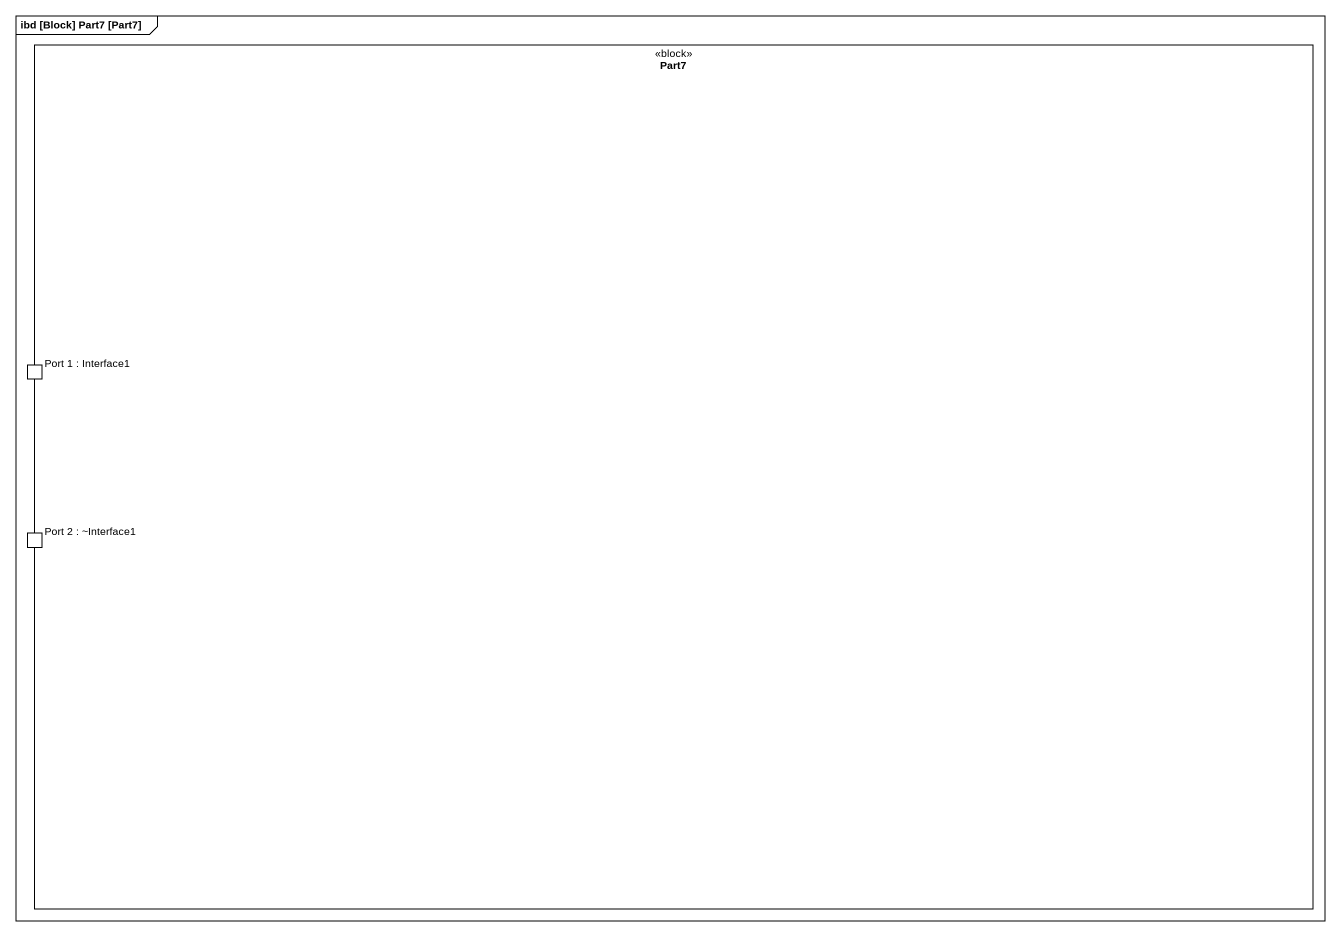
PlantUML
@startuml
mainframe ibd [Block] Part7 [Part7]
rectangle Part7 <<block>> {
  port "Port 1 : Interface1" as Port_1_Interface1
  port "Port 2 : ~Interface1" as Port_2_Interface1
}
@enduml
